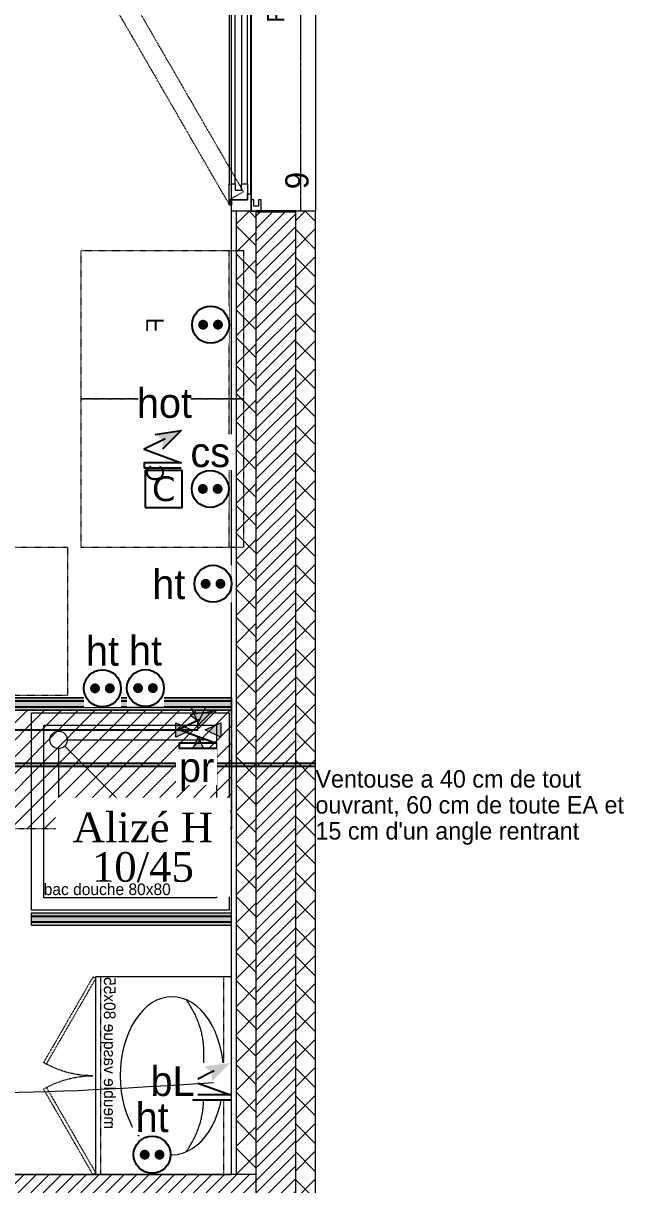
# Model space of a CAD drawing. Header units: centimetres. Extents: x 2191 to 12545, y -680 to 18662.
# Drawn here: x 11219 to 11462.2, y 8957.3 to 9427.5 of the extents above; entities that cross this region are included whole.
import ezdxf

# ---------------------------------------------------------------- set-up
doc = ezdxf.new("R2010")
doc.units = ezdxf.units.CM
for name, pattern in [('Style de ligne -11', [0.347222, 0.20828, -0.138942]), ('Style de ligne -12', [0.164042, 0.054681, -0.109361]), ('Style de ligne -13', [0.147638, 0.098425, -0.049213]), ('VW-01', [0.41656, 0.20828, -0.20828])]:
    doc.linetypes.add(name, pattern=pattern)
for name, color, linetype in [('B BATI-équipement-sanitaires', 252, 'Continuous'), ('B faience', 252, 'Style de ligne -11'), ('B Faux plafonds', 252, 'Continuous'), ('B Faux plafonds_Hatch', 252, 'Continuous'), ('B GÈnÈral_Hatch', 252, 'Continuous'), ('B Général', 252, 'Continuous'), ('C ANNOTATIONS-prestations', 252, 'Continuous'), ('D SURFACES-shab', 252, 'Continuous'), ('F REMPLISSAGE-vert clair', 252, 'Continuous'), ('F REMPLISSAGE-vert foncé', 252, 'Continuous'), ('prlm-CHAUFF', 4, 'Continuous'), ('prlm-VMC', 93, 'Continuous')]:
    doc.layers.add(name, color=color, linetype=linetype)
for name, color, linetype, lineweight in [('F REMPLISSAGE-vert clair_Hatch', 7, 'Continuous', 5), ('F REMPLISSAGE-vert foncÈ_Hatch', 7, 'Continuous', 5), ('prlm-ELEC-CFO', 1, 'Continuous', 25)]:
    doc.layers.add(name, color=color, linetype=linetype, lineweight=lineweight)
doc.styles.add('Eurostile', font='Eurosti.TTF')
doc.styles.add('Eurostile (bold)', font='Eurostib.TTF')
doc.styles.add('prlm-elec-cfo', font='comic.ttf', dxfattribs={"height": 12})
doc.styles.add('prlm-vmc', font='pala.ttf', dxfattribs={"height": 14})
doc.styles.get("Standard").update_dxf_attribs({"font": 'isocp.shx', "height": 15})
pattern_1 = [(45, (-631.1073, 4809.0284), (2.4253472, -2.6458333), [])]

# ---------------------------------------------------------------- blocks, each defined once
blk = doc.blocks.new('F 200.220 (all. vitrée fixe + VR)')
at = {"layer": 'B Général', "color": 7, "linetype": 'Continuous', "lineweight": 13}
for p, q in [((-100, 7), (-100, 17)), ((100, 7), (100, 17))]:
    blk.add_line(p, q, dxfattribs=at)
at = {"layer": 'B Général', "color": 7, "linetype": 'Continuous', "lineweight": 35}
for p, q in [((-100, 7), (-100, -9)), ((100, 7), (100, -9))]:
    blk.add_line(p, q, dxfattribs=at)
at = {"layer": 'B Général'}
blk.add_line((-93, 9), (97, 9), dxfattribs=at)
at = {"layer": 'B Général', "color": 7, "linetype": 'Style de ligne -13', "lineweight": 5, "flags": 128}
for points in [[(-11.43, 67.53), (-10.93, 66.67), (-11.8, 66.17), (-8.55, 60.54), (-92.2, 12.19), (-95.45, 17.82), (-96.32, 17.32), (-96.82, 18.18)], [(11.43, 67.53), (10.93, 66.67), (11.8, 66.17), (8.55, 60.54), (92.2, 12.19), (95.45, 17.82), (96.32, 17.32), (96.82, 18.18)]]:
    blk.add_lwpolyline(points, close=True, dxfattribs=at)
at = {"layer": 'B Général', "lineweight": 5, "flags": 128}
for points in [[(-93, 10.5), (-93, 9), (-100, 9), (-100, 17), (-95.5, 17), (-95.5, 10.5)], [(-4.5, 18), (-89, 18), (-89, 15.5), (-4.5, 15.5)], [(8.5, 18), (93, 18), (93, 15.5), (8.5, 15.5)], [(93, 10.5), (93, 9), (100, 9), (100, 17), (95.5, 17), (95.5, 10.5)], [(-4.5, 13), (-89, 13), (-89, 10.5), (-4.5, 10.5)], [(8.5, 13), (93, 13), (93, 10.5), (8.5, 10.5)], [(-100, 9), (-100, 5), (-95.5, 5), (-95.5, 6), (-98, 6), (-98, 8), (-95.5, 8), (-95.5, 9)], [(100, 9), (100, 5), (95.5, 5), (95.5, 6), (98, 6), (98, 8), (95.5, 8), (95.5, 9)]]:
    blk.add_lwpolyline(points, close=True, dxfattribs=at)
at = {"layer": 'B Général', "color": 7, "linetype": 'Continuous', "lineweight": 5, "flags": 128}
for points in [[(-89, 15.5), (-91.5, 15.5), (-91.5, 13), (-89, 13), (-89, 10.5), (-95.5, 10.5), (-95.5, 17), (-96.5, 17), (-96.5, 18), (-89, 18)], [(-6.5, 15.5), (-4, 15.5), (-4, 13), (-6.5, 13), (-6.5, 10.5), (0, 10.5), (0, 17), (1, 17), (1, 18), (-6.5, 18)], [(6.5, 15.5), (4, 15.5), (4, 13), (6.5, 13), (6.5, 10.5), (0, 10.5), (0, 17), (1, 17), (1, 18), (6.5, 18)], [(89, 15.5), (91.5, 15.5), (91.5, 13), (89, 13), (89, 10.5), (95.5, 10.5), (95.5, 17), (96.5, 17), (96.5, 18), (89, 18)]]:
    blk.add_lwpolyline(points, close=True, dxfattribs=at)
at = {"layer": 'B Général', "color": 7, "linetype": 'Style de ligne -11', "lineweight": 5, "flags": 128}
blk.add_lwpolyline([(-100, 9), (100, 9), (100, -11), (-100, -11)], close=True, dxfattribs=at)
at = {"layer": 'B Général', "lineweight": 13, "flags": 128}
blk.add_lwpolyline([(100, -9), (100, -17), (-100, -17), (-100, -9)], dxfattribs=at)
at = {"layer": 'B Général'}
for centre in [(-97, 17.5), (97, 17.5)]:
    blk.add_circle(centre, 0.5, dxfattribs=at)
at = {"layer": 'B Général', "color": 7, "linetype": 'Style de ligne -12', "lineweight": 5}
for centre, start, end in [((-98.46, 20.64), 358.4642, 23.9307), ((98.46, 20.64), 156.0693, 181.5358)]:
    blk.add_arc(centre, 98.37, start, end, dxfattribs=at)
at = {"layer": 'B Général', "insert": (0, 2.65), "char_height": 7.059, "attachment_point": 2, "rotation": 360, "line_spacing_factor": 0.894142, "style": 'Eurostile'}
blk.add_mtext('F.A.V + VR', dxfattribs=at)
at = {"layer": 'C ANNOTATIONS-prestations', "rotation": 360, "line_spacing_factor": 0.894142}
for s, insert, char_height, attachment_point, style in [('9', (-91.14, -4.77), 9.41, 1, 'Eurostile (bold)'), ('200x220', (0, -7.82), 7.059, 2, 'Eurostile')]:
    blk.add_mtext(s, dxfattribs=dict(at, insert=insert, char_height=char_height, attachment_point=attachment_point, style=style))
blk = doc.blocks.new('xi.txt-venthor')
at = {"layer": 'B Général', "insert": (230.58, -65.8), "char_height": 7.059, "width": 134.924, "attachment_point": 1, "line_spacing_factor": 0.894142, "style": 'Eurostile'}
blk.add_mtext("Ventouse a 40 cm de tout ouvrant, 60 cm de toute EA et 15 cm d'un angle rentrant", dxfattribs=at)
blk = doc.blocks.new('xi.bep')
at = {"layer": 'prlm-VMC', "linetype": 'ByBlock', "lineweight": 5}
h = blk.add_hatch(color=0, dxfattribs=at)
h.paths.add_polyline_path([(0, 2.74), (2.92, 9.1), (-2.92, 9.1)])
h.paths.add_polyline_path([(9.1, -2.92), (9.1, 2.92), (2.74, 0)])
h.paths.add_polyline_path([(2.92, -9.1), (0, -2.74), (-2.92, -9.1)])
h.paths.add_polyline_path([(-9.1, -2.92), (-2.74, 0), (-9.1, 2.92)])
at = {"layer": 'prlm-VMC', "color": 0, "linetype": 'ByBlock', "lineweight": 5, "flags": 128}
for points in [[(2.92, 9.1), (-2.92, 9.1), (0, 2.74)], [(-9.1, -2.92), (-9.1, 2.92), (-2.74, 0)], [(9.1, 2.92), (9.1, -2.92), (2.74, 0)], [(-2.92, -9.1), (2.92, -9.1), (0, -2.74)]]:
    blk.add_lwpolyline(points, close=True, dxfattribs=at)
blk = doc.blocks.new('xi.BL')
at = {"color": 0, "lineweight": 5}
blk.add_wipeout([(-7.5, -7.5), (7.5, -7.5), (7.5, 7.5), (-7.5, 7.5)], dxfattribs=at).dxf.layer = 'prlm-ELEC-CFO'
at = {"layer": 'prlm-ELEC-CFO', "lineweight": 5}
blk.add_hatch(color=0, dxfattribs=at).paths.add_polyline_path([(-3, 6), (-0.1, 3.7), (0, 0), (7.5, 7.5)])
at = {"layer": 'prlm-ELEC-CFO', "color": 0}
blk.add_lwpolyline([(0.95, 4.23), (-7.5, 0), (7.5, -5.5), (-7.5, -5.5), (-7.5, -7.5), (7.5, -7.5)], dxfattribs=at)
blk = doc.blocks.new('xi.PCHT')
at = {"color": 0, "lineweight": 5}
blk.add_wipeout([(-7.5, -7.5), (7.5, -7.5), (7.5, 7.5), (-7.5, 7.5)], dxfattribs=at).dxf.layer = 'prlm-ELEC-CFO'
at = {"layer": 'prlm-ELEC-CFO', "color": 0, "linetype": 'ByBlock', "lineweight": 5, "const_width": 2}
for points in [[(-4, 0, 1), (-2, 0, 1)], [(2, 0, 1), (4, 0, 1)]]:
    blk.add_lwpolyline(points, format="xyb", close=True, dxfattribs=at)
at = {"layer": 'prlm-ELEC-CFO', "color": 0, "linetype": 'ByBlock', "lineweight": -2}
blk.add_circle((0, 0), 7.5, dxfattribs=at)
blk = doc.blocks.new('xi.PC')
at = {"color": 0, "lineweight": 5}
blk.add_wipeout([(-7.5, -7.5), (7.5, -7.5), (7.5, 7.5), (-7.5, 7.5)], dxfattribs=at).dxf.layer = 'prlm-ELEC-CFO'
at = {"layer": 'prlm-ELEC-CFO', "color": 0, "linetype": 'ByBlock', "lineweight": 5, "const_width": 2}
for points in [[(-4, 0, 1), (-2, 0, 1)], [(2, 0, 1), (4, 0, 1)]]:
    blk.add_lwpolyline(points, format="xyb", close=True, dxfattribs=at)
at = {"layer": 'prlm-ELEC-CFO', "color": 0, "linetype": 'ByBlock', "lineweight": -2}
blk.add_circle((0, 0), 7.5, dxfattribs=at)
blk = doc.blocks.new('xi.SF32')
at = {"layer": 'prlm-ELEC-CFO', "color": 0, "flags": 128}
blk.add_lwpolyline([(-7.5, -7.5), (7.5, -7.5), (7.5, 7.5), (-7.5, 7.5)], close=True, dxfattribs=at)
at = {"layer": 'prlm-ELEC-CFO', "color": 0, "linetype": 'ByBlock', "insert": (0, 0), "char_height": 10, "width": 11.36, "attachment_point": 5}
blk.add_mtext('{\\fVerdana|b0|i0|c0|p34;C}', dxfattribs=at)
blk = doc.blocks.new('xi.PCS')
at = {"color": 0, "lineweight": 5}
blk.add_wipeout([(-7.5, -7.5), (7.5, -7.5), (7.5, 7.5), (-7.5, 7.5)], dxfattribs=at).dxf.layer = 'prlm-ELEC-CFO'
at = {"layer": 'prlm-ELEC-CFO', "color": 0, "linetype": 'ByBlock', "lineweight": 5, "const_width": 2}
for points in [[(-4, 0, 1), (-2, 0, 1)], [(2, 0, 1), (4, 0, 1)]]:
    blk.add_lwpolyline(points, format="xyb", close=True, dxfattribs=at)
at = {"layer": 'prlm-ELEC-CFO', "color": 0, "linetype": 'ByBlock', "lineweight": -2}
blk.add_circle((0, 0), 7.5, dxfattribs=at)
blk = doc.blocks.new('xi.PR')
at = {"layer": 'prlm-ELEC-CFO', "lineweight": 5}
blk.add_hatch(color=0, dxfattribs=at).paths.add_polyline_path([(-3, 6), (-0.1, 3.7), (0, 0), (7.5, 7.5)])
at = {"layer": 'prlm-ELEC-CFO', "color": 0, "lineweight": 5, "flags": 128}
blk.add_lwpolyline([(-3, 6), (-0.1, 3.7), (0, 0), (7.5, 7.5)], close=True, dxfattribs=at)
at = {"layer": 'prlm-ELEC-CFO', "color": 0}
blk.add_lwpolyline([(0.95, 4.23), (-7.5, 0), (7.5, -5.5), (-7.5, -5.5), (-7.5, -7.5), (7.5, -7.5)], dxfattribs=at)
blk = doc.blocks.new('xi.hot')
at = {"layer": 'prlm-ELEC-CFO', "lineweight": 5}
blk.add_hatch(color=0, dxfattribs=at).paths.add_polyline_path([(-3, 6), (-0.1, 3.7), (0, 0), (7.5, 7.5)])
at = {"layer": 'prlm-ELEC-CFO', "color": 0}
for points in [[(-3, 6), (7.5, 7.5), (0, 0)], [(0.95, 4.23), (-7.5, 0), (7.5, -5.5), (-7.5, -5.5), (-7.5, -7.5), (7.5, -7.5)]]:
    blk.add_lwpolyline(points, dxfattribs=at)
blk = doc.blocks.new('Cuisson')
at = {"layer": 'B Général', "color": 7, "linetype": 'Style de ligne -13', "lineweight": 5, "flags": 128}
blk.add_lwpolyline([(-30, 30), (-30, 36), (30, 36), (30, 30)], dxfattribs=at)
blk.add_lwpolyline([(-30, 30), (30, 30), (30, -30), (-30, -30)], close=True, dxfattribs=at)
at = {"layer": 'B Général', "color": 7, "insert": (0, 0), "char_height": 7.06, "attachment_point": 5, "line_spacing_factor": 0.894142, "style": 'Eurostile'}
blk.add_mtext('C', dxfattribs=at)
blk = doc.blocks.new('Frigo')
at = {"layer": 'B Général', "color": 7, "linetype": 'Style de ligne -13', "lineweight": 5, "flags": 128}
blk.add_lwpolyline([(-30, 30), (30, 30), (30, -30), (-30, -30)], close=True, dxfattribs=at)
blk.add_lwpolyline([(30, -30), (30, -36), (-30, -36), (-30, -30)], dxfattribs=at)
at = {"layer": 'B Général', "color": 7, "insert": (0, 0), "char_height": 7.06, "attachment_point": 5, "line_spacing_factor": 0.894142, "style": 'Eurostile'}
blk.add_mtext('F', dxfattribs=at)
blk = doc.blocks.new('Groupe-146-1')
at = {"layer": 'B Général', "color": 7, "linetype": 'Style de ligne -13', "lineweight": 5, "flags": 128}
blk.add_lwpolyline([(11808.04, 4406.39), (11868.04, 4406.39), (11868.04, 4346.39), (11808.04, 4346.39)], close=True, dxfattribs=at)
at = {"layer": 'B Général', "color": 7, "insert": (11837.51, 4376.39), "char_height": 7.059, "attachment_point": 5, "line_spacing_factor": 0.894142, "style": 'Eurostile'}
blk.add_mtext('LL', dxfattribs=at)
blk = doc.blocks.new('Groupe-128-1')
at = {"layer": 'B Général', "color": 7, "linetype": 'Continuous', "lineweight": 5}
for centre, major_axis, ratio in [((0, -24.07), (32, 0), 0.65625), ((0, -6.97), (1.5, 0), 1), ((0, -17.15), (2.5, 0), 1)]:
    blk.add_ellipse(centre, major_axis=major_axis, ratio=ratio, dxfattribs=at)
for points in [[(-30.82, -18.37), (-20.7, -11.37), (-9.74, -11.32), (-4.71, -11.3), (0, -11.3)], [(30.82, -18.37), (20.7, -11.37), (9.74, -11.32), (4.71, -11.3), (0, -11.3)]]:
    blk.add_open_spline(points, degree=2, knots=[0, 0, 0, 1, 1, 2, 2, 2], dxfattribs=at)
blk.add_open_spline([(-30.45, -17.59), (-30.5, -17.61), (-30.55, -17.64)], degree=2, dxfattribs=at)
blk = doc.blocks.new('meuble vasque 80x60')
at = {"layer": 'B BATI-équipement-sanitaires', "color": 7, "linetype": 'Style de ligne -13', "lineweight": 5, "flags": 128}
for points in [[(-40, -3.07), (40, -3.07), (40, -53.07), (-40, -53.07)], [(-40, -56.07), (-5.36, -76.07), (-4.71, -74.94), (-39.35, -54.94)], [(40, -56.07), (5.36, -76.07), (4.71, -74.94), (39.35, -54.94)]]:
    blk.add_lwpolyline(points, close=True, dxfattribs=at)
at = {"layer": 'B BATI-équipement-sanitaires', "color": 7, "linetype": 'Style de ligne -13', "lineweight": 5}
for centre, start, end in [((-40, -56.07), 330, 0), ((40, -56.07), 180, 210)]:
    blk.add_arc(centre, 40, start, end, dxfattribs=at)
at = {"layer": 'B Général', "lineweight": 5, "flags": 128}
blk.add_lwpolyline([(-40, 0), (40, 0), (40, -55), (-40, -55)], close=True, dxfattribs=at)
at = {"layer": 'B Général', "color": 7}
blk.add_blockref('Groupe-128-1', (0, 0), dxfattribs=at)
at = {"layer": 'C ANNOTATIONS-prestations', "insert": (40, -53.07), "char_height": 4.706, "width": 80, "attachment_point": 9, "line_spacing_factor": 0.894142, "style": 'Eurostile'}
blk.add_mtext('meuble vasque 80x55', dxfattribs=at)
blk = doc.blocks.new('Groupe-147-1')
at = {"layer": 'B faience', "lineweight": 18, "flags": 128}
blk.add_lwpolyline([(11934.45, 4259.39), (11934.45, 4340.39), (11853.45, 4340.39)], dxfattribs=at)
at = {"layer": 'B Général', "color": 7, "linetype": 'Continuous', "lineweight": 5}
for p, q in [((11866.95, 4325.89), (11923.45, 4269.39)), ((11867.98, 4328.39), (11923.45, 4328.39)), ((11864.45, 4324.85), (11864.45, 4269.39))]:
    blk.add_line(p, q, dxfattribs=at)
at = {"layer": 'B Général', "color": 7, "linetype": 'Continuous', "lineweight": 5, "flags": 128}
for points in [[(11853.45, 4339.39), (11933.45, 4339.39), (11933.45, 4259.39), (11853.45, 4259.39)], [(11858.45, 4334.39), (11928.45, 4334.39), (11928.45, 4264.39), (11858.45, 4264.39)]]:
    blk.add_lwpolyline(points, close=True, dxfattribs=at)
at = {"layer": 'B Général', "color": 7, "linetype": 'Continuous', "lineweight": 5}
blk.add_circle((11864.45, 4328.39), 3.54, dxfattribs=at)
at = {"layer": 'C ANNOTATIONS-prestations', "color": 7, "insert": (11858.45, 4267.88), "char_height": 4.706, "width": 70, "attachment_point": 4, "line_spacing_factor": 0.894142, "style": 'Eurostile'}
blk.add_mtext('bac douche 80x80', dxfattribs=at)

msp = doc.modelspace()

# ---------------------------------------------------------------- hatches: boundary and pattern name
at = {"layer": 'B Faux plafonds_Hatch', "linetype": 'Continuous', "lineweight": 5, "true_color": 0xaaaaaa}
h = msp.add_hatch(dxfattribs=at)
h.set_pattern_fill('F_P__SOFFITE', color=253, style=0, pattern_type=2)
h.set_pattern_definition([(45, (-631.1073, 4809.249), (-3.5277778, 3.3072917), [])])
h.paths.add_polyline_path([(11049.93, 9149.42), (11303.34, 9149.42), (11303.34, 9101.44), (11049.93, 9101.44)])
at = {"layer": 'B GÈnÈral_Hatch', "linetype": 'Continuous', "lineweight": 5, "true_color": 0x808080}
h = msp.add_hatch(dxfattribs=at)
h.set_pattern_fill('02_ISOLANT', color=8, angle=90, style=0, pattern_type=2)
h.set_pattern_definition([(135, (-631.107, 4809.0284), (-5.656854, -5.656854), []), (225, (-631.107, 4809.0284), (-5.656854, 5.656854), [])])
h.paths.add_polyline_path([(11305.34, 8961.44), (11313.34, 8961.44), (11313.34, 9351.46), (11305.34, 9351.46)])
at = {"layer": 'B GÈnÈral_Hatch', "linetype": 'Continuous', "lineweight": 5}
h = msp.add_hatch(dxfattribs=at)
h.set_pattern_fill('50_BETON', style=0, pattern_type=2)
h.set_pattern_definition(pattern_1)
h.paths.add_polyline_path([(11313.34, 8751.46), (11329.34, 8751.46), (11329.34, 9351.46), (11313.34, 9351.46)])
at = {"layer": 'B GÈnÈral_Hatch', "linetype": 'Continuous', "lineweight": 5, "true_color": 0x808080}
h = msp.add_hatch(dxfattribs=at)
h.set_pattern_fill('02_ISOLANT', color=8, angle=90, style=0, pattern_type=2)
h.set_pattern_definition([(135, (-631.107, 4809.0284), (-5.656854, -5.656854), []), (225, (-631.107, 4809.0284), (-5.656854, 5.656854), [])])
h.paths.add_polyline_path([(11329.34, 8751.46), (11337.34, 8751.46), (11337.34, 9351.46), (11329.34, 9351.46)])
at = {"layer": 'B GÈnÈral_Hatch', "linetype": 'Continuous', "lineweight": 5}
h = msp.add_hatch(dxfattribs=at)
h.set_pattern_fill('50_BETON', style=0, pattern_type=2)
h.set_pattern_definition(pattern_1)
h.paths.add_polyline_path([(10818.34, 8961.44), (10818.34, 8943.44), (11313.34, 8943.44), (11313.34, 8961.44)])

# ---------------------------------------------------------------- linework, layer by layer
at = {"layer": 'B Faux plafonds', "color": 7, "linetype": 'VW-01', "lineweight": 5, "flags": 128}
msp.add_lwpolyline([(11049.93, 9149.42), (11303.34, 9149.42), (11303.34, 9101.44), (11049.93, 9101.44)], close=True, dxfattribs=at)
at = {"layer": 'B GÈnÈral_Hatch', "color": 9, "linetype": 'Continuous', "true_color": 0xc0dcc0}
for points in [[(11303.34, 9154.42), (11303.34, 9149.42), (11049.93, 9154.42), (11049.93, 9149.42)], [(11222.34, 9062.42), (11222.34, 9067.42), (11303.34, 9062.42), (11303.34, 9067.42)]]:
    msp.add_solid(points, dxfattribs=at)
at = {"layer": 'B Général', "color": 7, "linetype": 'Continuous', "lineweight": 5}
for p, q in [((11303.34, 8961.44), (11303.34, 9351.46)), ((11305.34, 8961.44), (11305.34, 9351.46)), ((11305.34, 8961.44), (11305.34, 9351.46)), ((11313.34, 8961.44), (11313.34, 9351.46)), ((11329.34, 8751.46), (11329.34, 9351.46)), ((11337.34, 8751.46), (11337.34, 9351.46)), ((11303.34, 8961.44), (10818.34, 8961.44))]:
    msp.add_line(p, q, dxfattribs=at)
at = {"layer": 'B Général', "color": 7, "linetype": 'Continuous', "lineweight": 13}
for p, q in [((11337.34, 9351.46), (11303.34, 9351.46)), ((11303.34, 8961.44), (11303.34, 9351.46)), ((11337.34, 8751.46), (11337.34, 9351.46))]:
    msp.add_line(p, q, dxfattribs=at)
at = {"layer": 'B Général', "color": 7, "linetype": 'Continuous', "lineweight": 18}
for p, q in [((11313.34, 8961.44), (11313.34, 9351.46)), ((11329.34, 8751.46), (11329.34, 9351.46)), ((11303.34, 8961.44), (10818.34, 8961.44)), ((11313.34, 8961.44), (11303.34, 8961.44)), ((11313.34, 8943.44), (11313.34, 8961.44))]:
    msp.add_line(p, q, dxfattribs=at)
at = {"layer": 'B Général', "color": 98, "linetype": 'Continuous', "lineweight": 13, "true_color": 0x004400}
for p, q in [((11303.34, 9154.42), (11049.93, 9154.42)), ((11303.34, 9154.42), (11303.34, 9149.42)), ((11303.34, 9149.42), (11049.93, 9149.42)), ((11222.34, 9067.42), (11303.34, 9067.42)), ((11222.34, 9062.42), (11222.34, 9067.42)), ((11303.34, 9062.42), (11303.34, 9067.42)), ((11222.34, 9062.42), (11303.34, 9062.42))]:
    msp.add_line(p, q, dxfattribs=at)
at = {"layer": 'D SURFACES-shab', "lineweight": 18, "flags": 128}
for points in [[(11049.93, 9154.42), (11303.34, 9154.42), (11303.34, 9692.42), (10954.93, 9692.42), (10954.93, 9199.42), (11049.93, 9199.42)], [(11303.34, 8961.44), (11303.34, 9149.42), (11114.93, 9149.42), (11114.93, 9149.42), (11049.93, 9149.42), (11049.93, 9101.44), (10954.93, 9101.44), (10954.93, 8961.44)]]:
    msp.add_lwpolyline(points, close=True, dxfattribs=at)
at = {"layer": 'F REMPLISSAGE-vert clair'}
for p, q in [((11303.34, 9153.12), (11049.93, 9153.12)), ((11303.34, 9150.72), (11049.93, 9150.72)), ((11222.34, 9066.12), (11303.34, 9066.12)), ((11222.34, 9063.72), (11303.34, 9063.72))]:
    msp.add_line(p, q, dxfattribs=at)
at = {"layer": 'F REMPLISSAGE-vert clair_Hatch', "color": 9, "linetype": 'Continuous', "true_color": 0xc0dcc0}
for points in [[(11303.34, 9150.72), (11303.34, 9153.12), (11049.93, 9150.72), (11049.93, 9153.12)], [(11222.34, 9066.12), (11222.34, 9063.72), (11303.34, 9066.12), (11303.34, 9063.72)]]:
    msp.add_solid(points, dxfattribs=at)
at = {"layer": 'F REMPLISSAGE-vert foncÈ_Hatch', "color": 54, "linetype": 'Continuous', "true_color": 0x99aa00}
for points in [[(11303.34, 9153.12), (11303.34, 9154.42), (11049.93, 9153.12), (11049.93, 9154.42)], [(11303.34, 9149.42), (11303.34, 9150.72), (11049.93, 9149.42), (11049.93, 9150.72)], [(11222.34, 9067.42), (11222.34, 9066.12), (11303.34, 9067.42), (11303.34, 9066.12)], [(11222.34, 9063.72), (11222.34, 9062.42), (11303.34, 9063.72), (11303.34, 9062.42)]]:
    msp.add_solid(points, dxfattribs=at)
at = {"layer": 'F REMPLISSAGE-vert foncé', "color": 98, "linetype": 'Continuous', "lineweight": 13, "true_color": 0x004400}
for p, q in [((11303.34, 9154.42), (11049.93, 9154.42)), ((11303.34, 9149.42), (11049.93, 9149.42)), ((11222.34, 9067.42), (11303.34, 9067.42)), ((11222.34, 9062.42), (11303.34, 9062.42))]:
    msp.add_line(p, q, dxfattribs=at)
at = {"layer": 'F REMPLISSAGE-vert foncé'}
for p, q in [((11303.34, 9153.12), (11049.93, 9153.12)), ((11303.34, 9150.72), (11049.93, 9150.72)), ((11222.34, 9066.12), (11303.34, 9066.12)), ((11222.34, 9063.72), (11303.34, 9063.72))]:
    msp.add_line(p, q, dxfattribs=at)
at = {"layer": 'prlm-CHAUFF', "ltscale": 50}
for p, q in [((10979.07, 9128.01), (11337.38, 9128.01)), ((10979.07, 9126.76), (11337.38, 9126.76))]:
    msp.add_line(p, q, dxfattribs=at)
at = {"layer": 'prlm-VMC'}
msp.add_lwpolyline([(11022.63, 9156.27), (11022.63, 9141.46), (11289.89, 9141.46)], dxfattribs=at)

# ---------------------------------------------------------------- block references
at = {"layer": 'B Général', "color": 7, "rotation": 90}
msp.add_blockref('F 200.220 (all. vitrée fixe + VR)', (11320.34, 9451.46), dxfattribs=at)
at = {"layer": 'B Général', "color": 7, "xscale": -1}
for name, p, rotation in [('Frigo', (11272.34, 9305.42), 90), ('Cuisson', (11272.34, 9245.42), 270), ('meuble vasque 80x60', (11303.34, 9001.44), 270)]:
    msp.add_blockref(name, p, dxfattribs=dict(at, rotation=rotation))
at = {"layer": 'B Général', "color": 7}
for name in ['Groupe-146-1', 'Groupe-147-1']:
    msp.add_blockref(name, (-631.11, 4809.03), dxfattribs=at)
at = {"layer": 'C ANNOTATIONS-prestations', "color": 7}
msp.add_blockref('xi.txt-venthor', (11106.76, 9190.96), dxfattribs=at)
at = {"layer": 'prlm-ELEC-CFO'}
for name, p in [('xi.hot', (11275.48, 9255.09)), ('xi.SF32', (11275.92, 9239)), ('xi.PR', (11289.65, 9141.62))]:
    msp.add_blockref(name, p, dxfattribs=at)
at = {"layer": 'prlm-VMC'}
msp.add_blockref('xi.bep', (11289.89, 9141.46), dxfattribs=at)

# ---------------------------------------------------------------- next in the draw order: block references
at = {"layer": 'prlm-ELEC-CFO'}
for name, p in [('xi.PC', (11294.88, 9305.48)), ('xi.PCS', (11294.74, 9239)), ('xi.PCHT', (11295.88, 9200.6)), ('xi.PCHT', (11268.52, 9158.38)), ('xi.BL', (11295.38, 8999.17)), ('xi.PCHT', (11271.22, 8969.5))]:
    msp.add_blockref(name, p, dxfattribs=at)

# ---------------------------------------------------------------- next in the draw order: texts
at = {"layer": 'prlm-ELEC-CFO', "lineweight": 20, "char_height": 12, "line_spacing_factor": 0.8, "style": 'prlm-elec-cfo', "bg_fill": 3, "bg_fill_color": 256, "bg_fill_transparency": 0}
for s, insert, attachment_point, box_fill_scale in [('hot', (11276.2, 9279.77), 2, 0.95), ('ht', (11277.98, 9200.34), 5, 1.1), ('pr', (11289.21, 9124.52), 5, 1.1)]:
    msp.add_mtext(s, dxfattribs=dict(at, insert=insert, attachment_point=attachment_point, box_fill_scale=box_fill_scale))
at = {"layer": 'prlm-VMC', "ltscale": 25, "insert": (11267.48, 9093.9), "char_height": 12, "width": 58.6147, "attachment_point": 5, "line_spacing_factor": 0.8, "style": 'prlm-vmc', "bg_fill": 2}
msp.add_mtext('Alizé H 10/45', dxfattribs=at)

# ---------------------------------------------------------------- next in the draw order: texts
at = {"layer": 'prlm-ELEC-CFO', "lineweight": 20, "char_height": 12, "attachment_point": 5, "line_spacing_factor": 0.8, "style": 'prlm-elec-cfo', "bg_fill": 3, "box_fill_scale": 1.1, "bg_fill_color": 256, "bg_fill_transparency": 0}
for s, insert in [('cs', (11294.74, 9253.75)), ('ht', (11268.52, 9173.46)), ('bL', (11279.49, 8999.17))]:
    msp.add_mtext(s, dxfattribs=dict(at, insert=insert))

# ---------------------------------------------------------------- next in the draw order: linework, layer by layer
at = {"layer": 'prlm-ELEC-CFO', "lineweight": 13}
msp.add_spline([(10964.24, 9057.69), (11104.67, 9003.77), (11296.06, 8998.76)], degree=3, dxfattribs=at)

# ---------------------------------------------------------------- next in the draw order: block references
at = {"layer": 'prlm-ELEC-CFO'}
msp.add_blockref('xi.PCHT', (11251.09, 9158.28), dxfattribs=at)

# ---------------------------------------------------------------- next in the draw order: texts
at = {"layer": 'prlm-ELEC-CFO', "lineweight": 20, "char_height": 12, "attachment_point": 5, "line_spacing_factor": 0.8, "style": 'prlm-elec-cfo', "bg_fill": 3, "box_fill_scale": 1.1, "bg_fill_color": 256, "bg_fill_transparency": 0}
for insert in [(11251.09, 9173.36), (11271.22, 8984.58)]:
    msp.add_mtext('ht', dxfattribs=dict(at, insert=insert))

doc.saveas('drawing.dxf')
